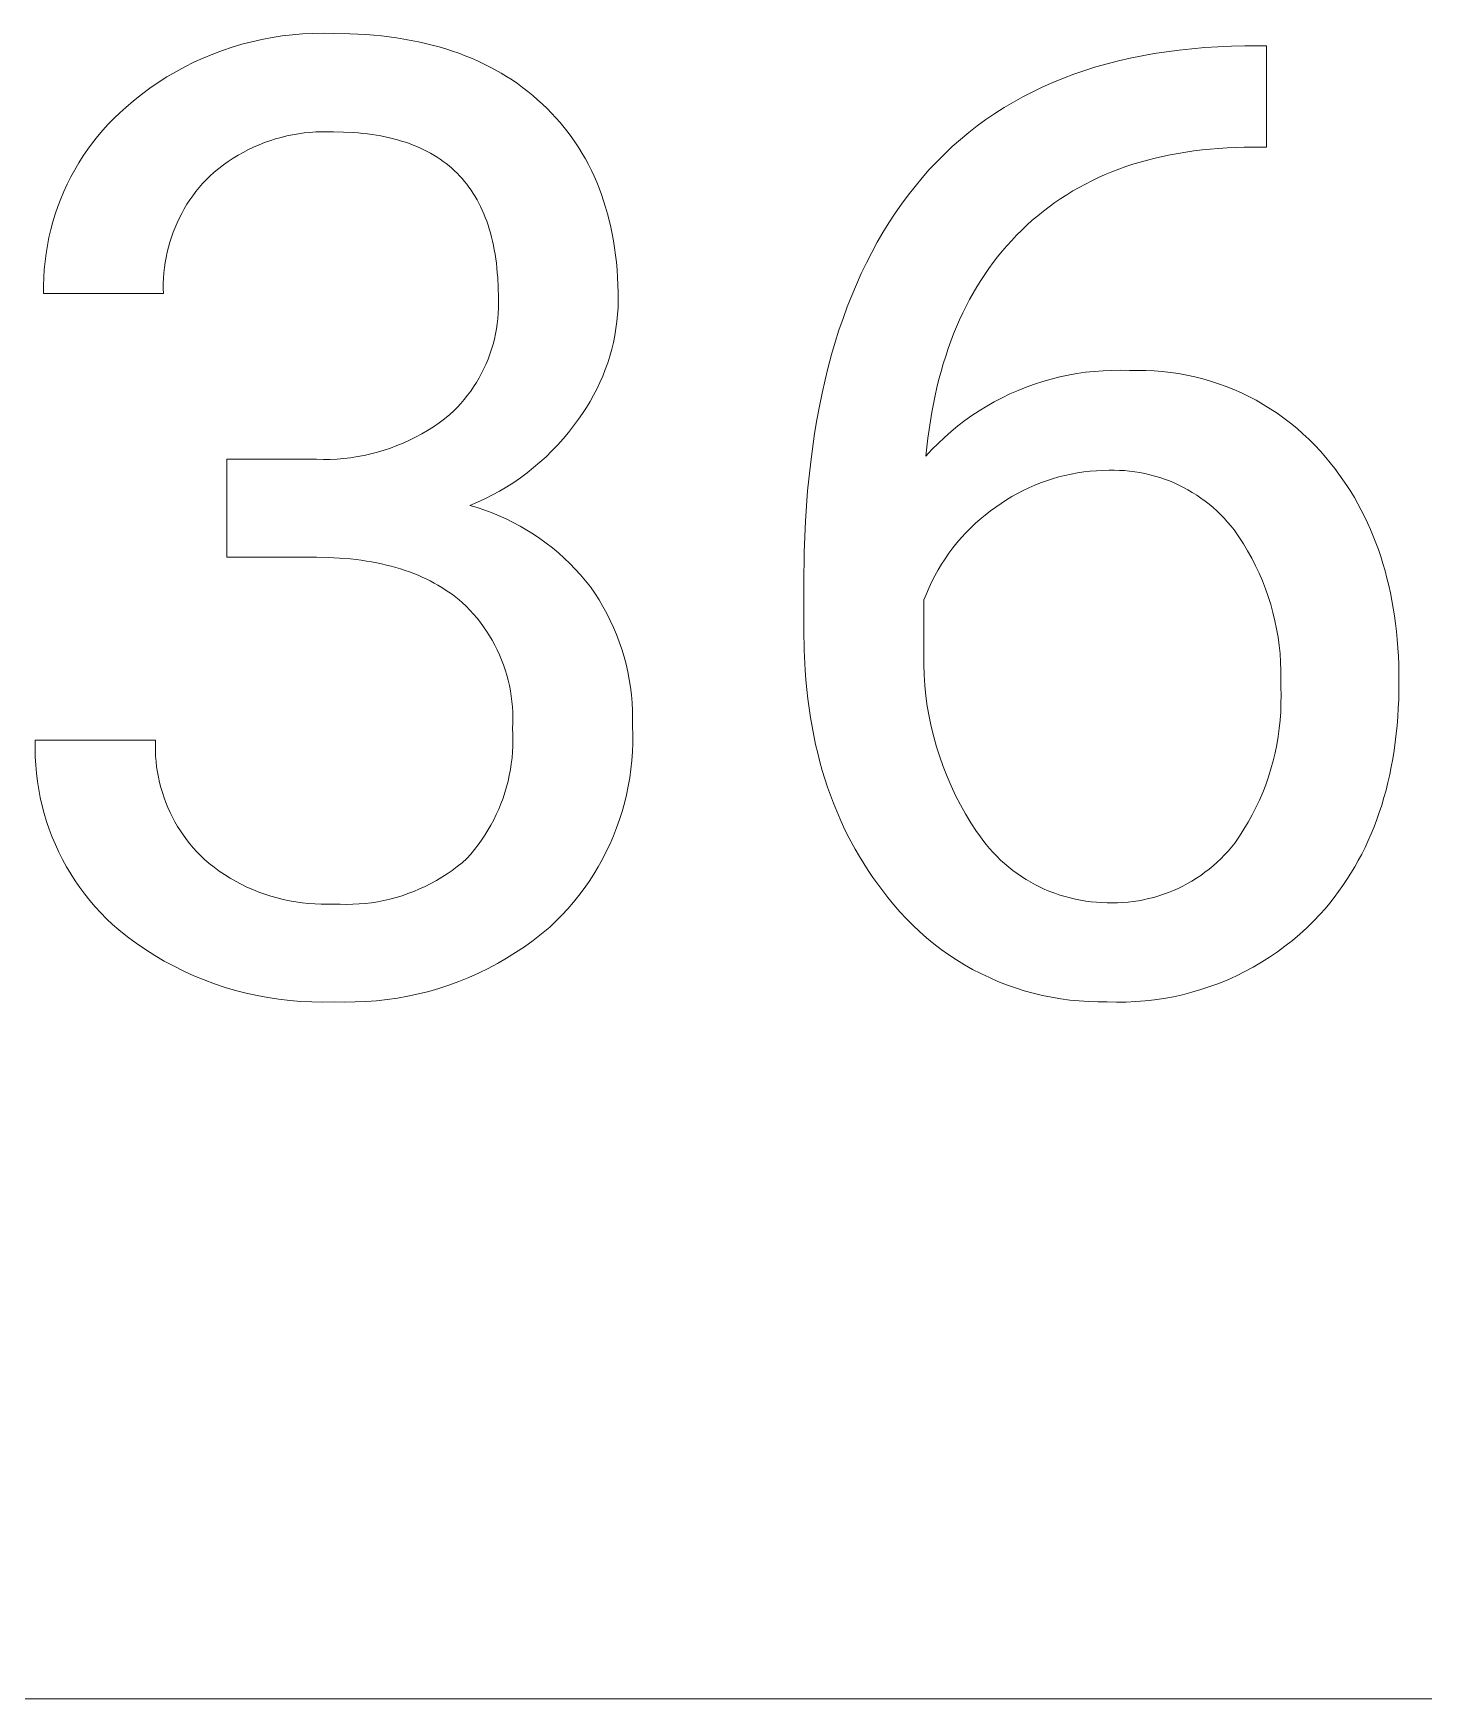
# Model space of a CAD drawing. Header units: millimetres. Extents: x -1421 to 3505, y -683 to 2759.
# Drawn here: x 2604.8 to 2673.7, y -407.4 to -325 of the extents above; entities that cross this region are included whole.
import ezdxf

# ---------------------------------------------------------------- set-up
doc = ezdxf.new("R2010")
doc.units = ezdxf.units.MM
doc.header["$MEASUREMENT"] = 0
doc.layers.add('Domyślny', color=7, linetype='Continuous', true_color=0x000000)

msp = doc.modelspace()

# ---------------------------------------------------------------- linework, layer by layer
at = {"layer": 'Domyślny', "color": 18, "lineweight": 15, "true_color": 0x000000}
for p, q in [((2614.693, -325.66), (2615.18, -325.515)), ((2615.18, -325.515), (2615.672, -325.386)), ((2615.672, -325.386), (2616.168, -325.275)), ((2616.168, -325.275), (2616.668, -325.181)), ((2616.668, -325.181), (2617.17, -325.104)), ((2617.17, -325.104), (2617.675, -325.045)), ((2617.675, -325.045), (2618.182, -325.003)), ((2618.182, -325.003), (2618.689, -324.979)), ((2618.689, -324.979), (2619.198, -324.972)), ((2619.198, -324.972), (2619.706, -324.983)), ((2619.706, -324.983), (2620.522, -324.997)), ((2620.522, -324.997), (2620.921, -325.013)), ((2620.921, -325.013), (2621.315, -325.037)), ((2621.315, -325.037), (2621.703, -325.067)), ((2621.703, -325.067), (2622.086, -325.104)), ((2622.086, -325.104), (2622.463, -325.148)), ((2622.463, -325.148), (2622.834, -325.199)), ((2622.834, -325.199), (2623.2, -325.257)), ((2623.2, -325.257), (2623.559, -325.321)), ((2623.559, -325.321), (2623.914, -325.392)), ((2623.914, -325.392), (2624.262, -325.47)), ((2624.262, -325.47), (2624.605, -325.555)), ((2624.605, -325.555), (2624.943, -325.646)), ((2662.861, -325.679), (2663.513, -325.638)), ((2663.513, -325.638), (2664.175, -325.609)), ((2664.175, -325.609), (2664.848, -325.593)), ((2664.848, -325.593), (2665.915, -325.593)), ((2665.915, -325.593), (2665.915, -330.613)), ((2612.349, -326.634), (2612.804, -326.407)), ((2612.804, -326.407), (2613.266, -326.196)), ((2613.266, -326.196), (2613.736, -326.001)), ((2613.736, -326.001), (2614.212, -325.822)), ((2614.212, -325.822), (2614.693, -325.66)), ((2624.943, -325.646), (2625.275, -325.745)), ((2625.275, -325.745), (2625.601, -325.85)), ((2625.601, -325.85), (2625.921, -325.963)), ((2625.921, -325.963), (2626.236, -326.082)), ((2626.236, -326.082), (2626.545, -326.208)), ((2626.545, -326.208), (2626.849, -326.341)), ((2626.849, -326.341), (2627.147, -326.48)), ((2658.022, -326.48), (2658.591, -326.335)), ((2658.591, -326.335), (2659.169, -326.202)), ((2659.169, -326.202), (2659.758, -326.082)), ((2659.758, -326.082), (2660.358, -325.976)), ((2660.358, -325.976), (2660.968, -325.882)), ((2660.968, -325.882), (2661.589, -325.802)), ((2661.589, -325.802), (2662.22, -325.734)), ((2662.22, -325.734), (2662.861, -325.679)), ((2611.035, -327.407), (2611.464, -327.134)), ((2611.464, -327.134), (2611.902, -326.876)), ((2611.902, -326.876), (2612.349, -326.634)), ((2627.147, -326.48), (2627.44, -326.627)), ((2627.44, -326.627), (2627.726, -326.781)), ((2627.726, -326.781), (2628.008, -326.941)), ((2628.008, -326.941), (2628.283, -327.109)), ((2628.283, -327.109), (2628.553, -327.283)), ((2628.553, -327.283), (2628.818, -327.465)), ((2655.339, -327.404), (2655.855, -327.193)), ((2655.855, -327.193), (2656.381, -326.995)), ((2656.381, -326.995), (2656.918, -326.811)), ((2656.918, -326.811), (2657.465, -326.639)), ((2657.465, -326.639), (2658.022, -326.48)), ((2609.808, -328.312), (2610.207, -327.996)), ((2610.207, -327.996), (2610.616, -327.694)), ((2610.616, -327.694), (2611.035, -327.407)), ((2628.818, -327.465), (2629.077, -327.653)), ((2629.077, -327.653), (2629.33, -327.849)), ((2629.33, -327.849), (2629.578, -328.051)), ((2629.578, -328.051), (2629.82, -328.26)), ((2653.854, -328.114), (2654.339, -327.864)), ((2654.339, -327.864), (2654.833, -327.627)), ((2654.833, -327.627), (2655.339, -327.404)), ((2608.837, -329.187), (2609.124, -328.909)), ((2609.124, -328.909), (2609.421, -328.641)), ((2609.421, -328.641), (2609.808, -328.312)), ((2629.82, -328.26), (2630.056, -328.477)), ((2630.056, -328.477), (2630.286, -328.696)), ((2630.286, -328.696), (2630.509, -328.921)), ((2630.509, -328.921), (2630.725, -329.152)), ((2652.464, -328.941), (2652.917, -328.653)), ((2652.917, -328.653), (2653.38, -328.377)), ((2653.38, -328.377), (2653.854, -328.114)), ((2608.29, -329.772), (2608.558, -329.475)), ((2608.558, -329.475), (2608.837, -329.187)), ((2630.725, -329.152), (2630.933, -329.388)), ((2630.933, -329.388), (2631.135, -329.629)), ((2631.135, -329.629), (2631.329, -329.876)), ((2651.168, -329.886), (2651.59, -329.558)), ((2651.59, -329.558), (2652.022, -329.243)), ((2652.022, -329.243), (2652.464, -328.941)), ((2607.547, -330.714), (2607.784, -330.391)), ((2607.784, -330.391), (2608.032, -330.077)), ((2608.032, -330.077), (2608.29, -329.772)), ((2616.024, -330.492), (2615.758, -330.608)), ((2616.293, -330.385), (2616.024, -330.492)), ((2616.566, -330.288), (2616.293, -330.385)), ((2616.842, -330.2), (2616.566, -330.288)), ((2617.121, -330.122), (2616.842, -330.2)), ((2617.403, -330.053), (2617.121, -330.122)), ((2617.687, -329.994), (2617.403, -330.053)), ((2617.972, -329.944), (2617.687, -329.994)), ((2618.259, -329.904), (2617.972, -329.944)), ((2618.548, -329.875), (2618.259, -329.904)), ((2618.837, -329.855), (2618.548, -329.875)), ((2619.126, -329.845), (2618.837, -329.855)), ((2619.416, -329.845), (2619.126, -329.845)), ((2619.706, -329.855), (2619.416, -329.845)), ((2620.208, -329.863), (2619.706, -329.855)), ((2620.695, -329.887), (2620.208, -329.863)), ((2620.932, -329.905), (2620.695, -329.887)), ((2621.166, -329.927), (2620.932, -329.905)), ((2621.395, -329.952), (2621.166, -329.927)), ((2621.62, -329.982), (2621.395, -329.952)), ((2621.842, -330.016), (2621.62, -329.982)), ((2622.059, -330.054), (2621.842, -330.016)), ((2622.273, -330.096), (2622.059, -330.054)), ((2622.482, -330.142), (2622.273, -330.096)), ((2622.687, -330.192), (2622.482, -330.142)), ((2622.889, -330.246), (2622.687, -330.192)), ((2623.086, -330.304), (2622.889, -330.246)), ((2623.28, -330.366), (2623.086, -330.304)), ((2623.469, -330.432), (2623.28, -330.366)), ((2623.655, -330.502), (2623.469, -330.432)), ((2623.836, -330.576), (2623.655, -330.502)), ((2624.014, -330.653), (2623.836, -330.576)), ((2631.329, -329.876), (2631.515, -330.129)), ((2631.515, -330.129), (2631.695, -330.386)), ((2631.695, -330.386), (2631.867, -330.649)), ((2649.967, -330.949), (2650.357, -330.582)), ((2650.357, -330.582), (2650.757, -330.227)), ((2650.757, -330.227), (2651.168, -329.886)), ((2606.902, -331.726), (2607.106, -331.381)), ((2607.106, -331.381), (2607.32, -331.044)), ((2607.32, -331.044), (2607.547, -330.714)), ((2614.497, -331.319), (2614.261, -331.486)), ((2614.739, -331.16), (2614.497, -331.319)), ((2614.987, -331.009), (2614.739, -331.16)), ((2615.239, -330.866), (2614.987, -331.009)), ((2615.496, -330.732), (2615.239, -330.866)), ((2615.758, -330.608), (2615.496, -330.732)), ((2624.187, -330.735), (2624.014, -330.653)), ((2624.357, -330.821), (2624.187, -330.735)), ((2624.522, -330.911), (2624.357, -330.821)), ((2624.684, -331.005), (2624.522, -330.911)), ((2624.841, -331.103), (2624.684, -331.005)), ((2624.995, -331.205), (2624.841, -331.103)), ((2625.144, -331.311), (2624.995, -331.205)), ((2625.29, -331.421), (2625.144, -331.311)), ((2631.867, -330.649), (2632.032, -330.918)), ((2632.032, -330.918), (2632.19, -331.192)), ((2632.19, -331.192), (2632.34, -331.471)), ((2649.218, -331.722), (2649.587, -331.329)), ((2649.587, -331.329), (2649.967, -330.949)), ((2659.661, -331.347), (2659.303, -331.456)), ((2660.025, -331.245), (2659.661, -331.347)), ((2660.394, -331.151), (2660.025, -331.245)), ((2660.768, -331.065), (2660.394, -331.151)), ((2661.148, -330.986), (2660.768, -331.065)), ((2661.534, -330.914), (2661.148, -330.986)), ((2661.925, -330.85), (2661.534, -330.914)), ((2662.322, -330.794), (2661.925, -330.85)), ((2662.723, -330.745), (2662.322, -330.794)), ((2663.131, -330.703), (2662.723, -330.745)), ((2663.544, -330.669), (2663.131, -330.703)), ((2663.962, -330.643), (2663.544, -330.669)), ((2664.386, -330.624), (2663.962, -330.643)), ((2664.816, -330.613), (2664.386, -330.624)), ((2665.915, -330.613), (2664.816, -330.613)), ((2606.531, -332.435), (2606.71, -332.077)), ((2606.71, -332.077), (2606.902, -331.726)), ((2613.406, -332.22), (2613.231, -332.409)), ((2613.588, -332.036), (2613.406, -332.22)), ((2613.806, -331.845), (2613.588, -332.036)), ((2614.03, -331.662), (2613.806, -331.845)), ((2614.261, -331.486), (2614.03, -331.662)), ((2625.432, -331.535), (2625.29, -331.421)), ((2625.569, -331.653), (2625.432, -331.535)), ((2625.703, -331.775), (2625.569, -331.653)), ((2625.832, -331.901), (2625.703, -331.775)), ((2625.958, -332.031), (2625.832, -331.901)), ((2626.08, -332.165), (2625.958, -332.031)), ((2626.197, -332.303), (2626.08, -332.165)), ((2632.34, -331.471), (2632.483, -331.756)), ((2632.483, -331.756), (2632.619, -332.047)), ((2632.619, -332.047), (2632.748, -332.342)), ((2648.511, -332.548), (2648.859, -332.129)), ((2648.859, -332.129), (2649.218, -331.722)), ((2657.594, -332.115), (2657.269, -332.27)), ((2657.925, -331.968), (2657.594, -332.115)), ((2658.261, -331.829), (2657.925, -331.968)), ((2658.603, -331.697), (2658.261, -331.829)), ((2658.95, -331.573), (2658.603, -331.697)), ((2659.303, -331.456), (2658.95, -331.573)), ((2606.207, -333.167), (2606.363, -332.798)), ((2606.363, -332.798), (2606.531, -332.435)), ((2612.745, -333.011), (2612.597, -333.222)), ((2612.9, -332.805), (2612.745, -333.011)), ((2613.062, -332.604), (2612.9, -332.805)), ((2613.231, -332.409), (2613.062, -332.604)), ((2626.311, -332.445), (2626.197, -332.303)), ((2626.421, -332.591), (2626.311, -332.445)), ((2626.526, -332.741), (2626.421, -332.591)), ((2626.628, -332.895), (2626.526, -332.741)), ((2626.726, -333.054), (2626.628, -332.895)), ((2626.82, -333.216), (2626.726, -333.054)), ((2632.748, -332.342), (2632.869, -332.643)), ((2632.869, -332.643), (2632.983, -332.95)), ((2632.983, -332.95), (2633.09, -333.261)), ((2647.844, -333.424), (2648.172, -332.98)), ((2648.172, -332.98), (2648.511, -332.548)), ((2656.023, -332.963), (2655.725, -333.155)), ((2656.326, -332.778), (2656.023, -332.963)), ((2656.635, -332.601), (2656.326, -332.778)), ((2656.949, -332.432), (2656.635, -332.601)), ((2657.269, -332.27), (2656.949, -332.432)), ((2605.934, -333.919), (2606.065, -333.541)), ((2606.065, -333.541), (2606.207, -333.167)), ((2612.196, -333.884), (2612.078, -334.113)), ((2612.322, -333.659), (2612.196, -333.884)), ((2612.456, -333.438), (2612.322, -333.659)), ((2612.597, -333.222), (2612.456, -333.438)), ((2626.909, -333.382), (2626.82, -333.216)), ((2626.995, -333.552), (2626.909, -333.382)), ((2627.077, -333.726), (2626.995, -333.552)), ((2627.155, -333.905), (2627.077, -333.726)), ((2633.09, -333.261), (2633.189, -333.579)), ((2633.189, -333.579), (2633.281, -333.901)), ((2647.219, -334.347), (2647.526, -333.879)), ((2647.526, -333.879), (2647.844, -333.424)), ((2654.864, -333.777), (2654.588, -334)), ((2655.145, -333.563), (2654.864, -333.777)), ((2655.432, -333.355), (2655.145, -333.563)), ((2655.725, -333.155), (2655.432, -333.355)), ((2605.621, -335.077), (2605.712, -334.688)), ((2605.712, -334.688), (2605.817, -334.302)), ((2605.817, -334.302), (2605.934, -333.919)), ((2611.865, -334.583), (2611.77, -334.822)), ((2611.967, -334.346), (2611.865, -334.583)), ((2612.078, -334.113), (2611.967, -334.346)), ((2627.228, -334.087), (2627.155, -333.905)), ((2627.298, -334.273), (2627.228, -334.087)), ((2627.364, -334.463), (2627.298, -334.273)), ((2627.426, -334.658), (2627.364, -334.463)), ((2627.484, -334.856), (2627.426, -334.658)), ((2633.281, -333.901), (2633.366, -334.229)), ((2633.366, -334.229), (2633.443, -334.562)), ((2633.443, -334.562), (2633.513, -334.901)), ((2646.923, -334.826), (2647.219, -334.347)), ((2654.052, -334.468), (2653.793, -334.713)), ((2654.317, -334.23), (2654.052, -334.468)), ((2654.588, -334), (2654.317, -334.23)), ((2605.478, -335.865), (2605.543, -335.47)), ((2605.543, -335.47), (2605.621, -335.077)), ((2611.605, -335.311), (2611.535, -335.56)), ((2611.684, -335.066), (2611.605, -335.311)), ((2611.77, -334.822), (2611.684, -335.066)), ((2627.538, -335.058), (2627.484, -334.856)), ((2627.587, -335.265), (2627.538, -335.058)), ((2627.633, -335.475), (2627.587, -335.265)), ((2627.675, -335.69), (2627.633, -335.475)), ((2633.513, -334.901), (2633.576, -335.245)), ((2633.576, -335.245), (2633.631, -335.594)), ((2646.364, -335.82), (2646.638, -335.317)), ((2646.638, -335.317), (2646.923, -334.826)), ((2653.057, -335.489), (2652.826, -335.76)), ((2653.296, -335.224), (2653.057, -335.489)), ((2653.541, -334.965), (2653.296, -335.224)), ((2653.793, -334.713), (2653.541, -334.965)), ((2605.388, -336.66), (2605.426, -336.261)), ((2605.426, -336.261), (2605.478, -335.865)), ((2611.376, -336.317), (2611.341, -336.572)), ((2611.421, -336.063), (2611.376, -336.317)), ((2611.474, -335.81), (2611.421, -336.063)), ((2611.535, -335.56), (2611.474, -335.81)), ((2627.713, -335.908), (2627.675, -335.69)), ((2627.747, -336.131), (2627.713, -335.908)), ((2627.777, -336.357), (2627.747, -336.131)), ((2633.631, -335.594), (2633.679, -335.948)), ((2633.679, -335.948), (2633.72, -336.308)), ((2633.72, -336.308), (2633.753, -336.674)), ((2645.847, -336.861), (2646.1, -336.334)), ((2646.1, -336.334), (2646.364, -335.82)), ((2652.382, -336.321), (2652.171, -336.61)), ((2652.601, -336.037), (2652.382, -336.321)), ((2652.826, -335.76), (2652.601, -336.037)), ((2605.351, -337.459), (2605.363, -337.059)), ((2605.363, -337.059), (2605.388, -336.66)), ((2611.295, -337.086), (2611.285, -337.344)), ((2611.313, -336.829), (2611.295, -337.086)), ((2611.341, -336.572), (2611.313, -336.829)), ((2627.803, -336.588), (2627.777, -336.357)), ((2627.825, -336.823), (2627.803, -336.588)), ((2627.843, -337.061), (2627.825, -336.823)), ((2627.867, -337.551), (2627.843, -337.061)), ((2633.753, -336.674), (2633.779, -337.044)), ((2633.779, -337.044), (2633.798, -337.42)), ((2645.605, -337.399), (2645.847, -336.861)), ((2651.966, -336.906), (2651.767, -337.209)), ((2652.171, -336.61), (2651.966, -336.906)), ((2605.353, -337.859), (2605.351, -337.459)), ((2611.291, -337.859), (2605.353, -337.859)), ((2611.285, -337.344), (2611.284, -337.602)), ((2611.284, -337.602), (2611.291, -337.859)), ((2627.875, -338.056), (2627.867, -337.551)), ((2633.798, -337.42), (2633.809, -337.801)), ((2633.809, -337.801), (2633.812, -338.187)), ((2645.153, -338.512), (2645.373, -337.95)), ((2645.373, -337.95), (2645.605, -337.399)), ((2651.391, -337.832), (2651.213, -338.153)), ((2651.576, -337.517), (2651.391, -337.832)), ((2651.767, -337.209), (2651.576, -337.517)), ((2627.868, -338.832), (2627.879, -338.574)), ((2627.881, -338.315), (2627.875, -338.056)), ((2627.879, -338.574), (2627.881, -338.315)), ((2633.802, -338.538), (2633.78, -338.888)), ((2633.812, -338.187), (2633.802, -338.538)), ((2644.943, -339.086), (2645.153, -338.512)), ((2650.877, -338.815), (2650.719, -339.155)), ((2651.042, -338.481), (2650.877, -338.815)), ((2651.213, -338.153), (2651.042, -338.481)), ((2627.733, -339.857), (2627.78, -339.603)), ((2627.78, -339.603), (2627.818, -339.347)), ((2627.818, -339.347), (2627.847, -339.09)), ((2627.847, -339.09), (2627.868, -338.832)), ((2633.7, -339.584), (2633.641, -339.93)), ((2633.746, -339.237), (2633.7, -339.584)), ((2633.78, -338.888), (2633.746, -339.237)), ((2644.744, -339.671), (2644.943, -339.086)), ((2650.568, -339.501), (2650.423, -339.853)), ((2650.719, -339.155), (2650.568, -339.501)), ((2627.539, -340.609), (2627.612, -340.36)), ((2627.612, -340.36), (2627.677, -340.11)), ((2627.677, -340.11), (2627.733, -339.857)), ((2633.571, -340.273), (2633.489, -340.614)), ((2633.641, -339.93), (2633.571, -340.273)), ((2644.378, -340.879), (2644.555, -340.269)), ((2644.555, -340.269), (2644.744, -339.671)), ((2650.285, -340.212), (2650.154, -340.578)), ((2650.423, -339.853), (2650.285, -340.212)), ((2627.267, -341.335), (2627.366, -341.096)), ((2627.366, -341.096), (2627.457, -340.854)), ((2627.457, -340.854), (2627.539, -340.609)), ((2633.29, -341.286), (2633.173, -341.617)), ((2633.395, -340.952), (2633.29, -341.286)), ((2633.489, -340.614), (2633.395, -340.952)), ((2644.211, -341.5), (2644.378, -340.879)), ((2650.029, -340.949), (2649.911, -341.327)), ((2650.154, -340.578), (2650.029, -340.949)), ((2626.79, -342.253), (2626.922, -342.03)), ((2626.922, -342.03), (2627.045, -341.802)), ((2627.045, -341.802), (2627.16, -341.571)), ((2627.16, -341.571), (2627.267, -341.335)), ((2633.045, -341.943), (2632.906, -342.264)), ((2633.173, -341.617), (2633.045, -341.943)), ((2644.055, -342.133), (2644.211, -341.5)), ((2649.695, -342.101), (2649.597, -342.498)), ((2649.8, -341.711), (2649.695, -342.101)), ((2649.911, -341.327), (2649.8, -341.711)), ((2654.835, -342.204), (2655.253, -342.085)), ((2655.253, -342.085), (2655.674, -341.98)), ((2655.674, -341.98), (2656.099, -341.889)), ((2656.099, -341.889), (2656.526, -341.813)), ((2656.526, -341.813), (2656.956, -341.752)), ((2656.956, -341.752), (2657.388, -341.706)), ((2657.388, -341.706), (2657.821, -341.674)), ((2657.821, -341.674), (2658.255, -341.657)), ((2658.255, -341.657), (2658.69, -341.655)), ((2658.69, -341.655), (2659.124, -341.668)), ((2659.124, -341.668), (2659.531, -341.659)), ((2659.531, -341.659), (2659.939, -341.663)), ((2659.939, -341.663), (2660.347, -341.681)), ((2660.347, -341.681), (2660.753, -341.713)), ((2660.753, -341.713), (2661.159, -341.759)), ((2661.159, -341.759), (2661.562, -341.818)), ((2661.562, -341.818), (2661.963, -341.891)), ((2661.963, -341.891), (2662.362, -341.977)), ((2662.362, -341.977), (2662.757, -342.077)), ((2662.757, -342.077), (2663.149, -342.19)), ((2626.191, -343.095), (2626.352, -342.893)), ((2626.352, -342.893), (2626.505, -342.685)), ((2626.505, -342.685), (2626.652, -342.471)), ((2626.652, -342.471), (2626.79, -342.253)), ((2632.594, -342.892), (2632.422, -343.198)), ((2632.755, -342.581), (2632.594, -342.892)), ((2632.906, -342.264), (2632.755, -342.581)), ((2643.775, -343.436), (2643.909, -342.779)), ((2643.909, -342.779), (2644.055, -342.133)), ((2649.506, -342.901), (2649.421, -343.311)), ((2649.597, -342.498), (2649.506, -342.901)), ((2652.821, -343.01), (2653.212, -342.821)), ((2653.212, -342.821), (2653.61, -342.646)), ((2653.61, -342.646), (2654.013, -342.485)), ((2654.013, -342.485), (2654.422, -342.337)), ((2654.422, -342.337), (2654.835, -342.204)), ((2663.149, -342.19), (2663.537, -342.316)), ((2663.537, -342.316), (2663.92, -342.455)), ((2663.92, -342.455), (2664.299, -342.607)), ((2664.299, -342.607), (2664.672, -342.772)), ((2664.672, -342.772), (2665.039, -342.95)), ((2665.039, -342.95), (2665.4, -343.139)), ((2625.48, -343.846), (2625.667, -343.668)), ((2625.667, -343.668), (2625.848, -343.483)), ((2625.848, -343.483), (2626.023, -343.292)), ((2626.023, -343.292), (2626.191, -343.095)), ((2632.239, -343.497), (2632.047, -343.79)), ((2632.422, -343.198), (2632.239, -343.497)), ((2643.651, -344.105), (2643.775, -343.436)), ((2649.343, -343.726), (2649.272, -344.148)), ((2649.421, -343.311), (2649.343, -343.726)), ((2651.327, -343.894), (2651.689, -343.654)), ((2651.689, -343.654), (2652.059, -343.426)), ((2652.059, -343.426), (2652.437, -343.212)), ((2652.437, -343.212), (2652.821, -343.01)), ((2665.4, -343.139), (2665.754, -343.341)), ((2665.754, -343.341), (2666.102, -343.554)), ((2666.102, -343.554), (2666.442, -343.78)), ((2624.372, -344.629), (2624.659, -344.448)), ((2624.659, -344.448), (2624.94, -344.257)), ((2624.94, -344.257), (2625.213, -344.056)), ((2625.213, -344.056), (2625.48, -343.846)), ((2631.603, -344.407), (2631.352, -344.73)), ((2631.844, -344.076), (2631.603, -344.407)), ((2632.047, -343.79), (2631.844, -344.076)), ((2643.538, -344.785), (2643.651, -344.105)), ((2649.272, -344.148), (2649.149, -345.012)), ((2650.294, -344.687), (2650.629, -344.411)), ((2650.629, -344.411), (2650.974, -344.147)), ((2650.974, -344.147), (2651.327, -343.894)), ((2666.442, -343.78), (2666.774, -344.016)), ((2666.774, -344.016), (2667.098, -344.264)), ((2667.098, -344.264), (2667.414, -344.522)), ((2667.414, -344.522), (2667.72, -344.791)), ((2622.537, -345.501), (2622.855, -345.383)), ((2622.855, -345.383), (2623.168, -345.253)), ((2623.168, -345.253), (2623.477, -345.113)), ((2623.477, -345.113), (2623.781, -344.962)), ((2623.781, -344.962), (2624.08, -344.801)), ((2624.08, -344.801), (2624.372, -344.629)), ((2630.816, -345.35), (2630.532, -345.645)), ((2631.089, -345.045), (2630.816, -345.35)), ((2631.352, -344.73), (2631.089, -345.045)), ((2643.344, -346.183), (2643.538, -344.785)), ((2649.149, -345.012), (2649.052, -345.9)), ((2649.347, -345.581), (2649.652, -345.272)), ((2649.652, -345.272), (2649.968, -344.974)), ((2649.968, -344.974), (2650.294, -344.687)), ((2667.72, -344.791), (2668.018, -345.07)), ((2668.018, -345.07), (2668.305, -345.359)), ((2668.305, -345.359), (2668.583, -345.658)), ((2614.424, -346.061), (2618.869, -346.061)), ((2614.424, -350.9), (2614.424, -346.061)), ((2618.869, -346.061), (2619.209, -346.068)), ((2619.209, -346.068), (2619.548, -346.063)), ((2619.548, -346.063), (2619.887, -346.047)), ((2619.887, -346.047), (2620.225, -346.019)), ((2620.225, -346.019), (2620.562, -345.979)), ((2620.562, -345.979), (2620.897, -345.928)), ((2620.897, -345.928), (2621.231, -345.865)), ((2621.231, -345.865), (2621.562, -345.791)), ((2621.562, -345.791), (2621.89, -345.706)), ((2621.89, -345.706), (2622.215, -345.609)), ((2622.215, -345.609), (2622.537, -345.501)), ((2629.936, -346.207), (2629.624, -346.472)), ((2630.239, -345.931), (2629.936, -346.207)), ((2630.532, -345.645), (2630.239, -345.931)), ((2643.193, -347.628), (2643.344, -346.183)), ((2649.052, -345.9), (2649.347, -345.581)), ((2668.583, -345.658), (2668.851, -345.966)), ((2668.851, -345.966), (2669.075, -346.236)), ((2669.075, -346.236), (2669.291, -346.511)), ((2628.974, -346.97), (2628.636, -347.202)), ((2629.303, -346.726), (2628.974, -346.97)), ((2629.624, -346.472), (2629.303, -346.726)), ((2655.325, -347.024), (2655.024, -347.121)), ((2655.628, -346.936), (2655.325, -347.024)), ((2655.934, -346.859), (2655.628, -346.936)), ((2656.242, -346.792), (2655.934, -346.859)), ((2656.552, -346.735), (2656.242, -346.792)), ((2656.865, -346.688), (2656.552, -346.735)), ((2657.178, -346.652), (2656.865, -346.688)), ((2657.492, -346.626), (2657.178, -346.652)), ((2657.808, -346.61), (2657.492, -346.626)), ((2658.123, -346.605), (2657.808, -346.61)), ((2658.377, -346.602), (2658.123, -346.605)), ((2658.631, -346.608), (2658.377, -346.602)), ((2658.885, -346.622), (2658.631, -346.608)), ((2659.138, -346.645), (2658.885, -346.622)), ((2659.39, -346.676), (2659.138, -346.645)), ((2659.641, -346.716), (2659.39, -346.676)), ((2659.891, -346.765), (2659.641, -346.716)), ((2660.139, -346.821), (2659.891, -346.765)), ((2660.384, -346.887), (2660.139, -346.821)), ((2660.628, -346.96), (2660.384, -346.887)), ((2660.868, -347.042), (2660.628, -346.96)), ((2661.106, -347.131), (2660.868, -347.042)), ((2669.291, -346.511), (2669.501, -346.79)), ((2669.501, -346.79), (2669.703, -347.075)), ((2627.579, -347.827), (2627.213, -348.011)), ((2627.939, -347.63), (2627.579, -347.827)), ((2628.291, -347.422), (2627.939, -347.63)), ((2628.636, -347.202), (2628.291, -347.422)), ((2643.086, -349.12), (2643.193, -347.628)), ((2653.581, -347.754), (2653.306, -347.909)), ((2653.861, -347.608), (2653.581, -347.754)), ((2654.146, -347.472), (2653.861, -347.608)), ((2654.435, -347.346), (2654.146, -347.472)), ((2654.728, -347.229), (2654.435, -347.346)), ((2655.024, -347.121), (2654.728, -347.229)), ((2661.341, -347.229), (2661.106, -347.131)), ((2661.572, -347.335), (2661.341, -347.229)), ((2661.799, -347.448), (2661.572, -347.335)), ((2662.023, -347.569), (2661.799, -347.448)), ((2662.242, -347.697), (2662.023, -347.569)), ((2662.457, -347.833), (2662.242, -347.697)), ((2662.667, -347.976), (2662.457, -347.833)), ((2669.703, -347.075), (2669.899, -347.365)), ((2669.899, -347.365), (2670.087, -347.659)), ((2670.087, -347.659), (2670.268, -347.959)), ((2626.841, -348.182), (2626.464, -348.341)), ((2626.464, -348.341), (2626.834, -348.451)), ((2626.834, -348.451), (2627.2, -348.573)), ((2627.213, -348.011), (2626.841, -348.182)), ((2627.2, -348.573), (2627.562, -348.708)), ((2627.562, -348.708), (2627.919, -348.854)), ((2652.247, -348.618), (2651.988, -348.818)), ((2652.513, -348.426), (2652.247, -348.618)), ((2652.772, -348.245), (2652.513, -348.426)), ((2653.036, -348.072), (2652.772, -348.245)), ((2653.306, -347.909), (2653.036, -348.072)), ((2662.872, -348.126), (2662.667, -347.976)), ((2663.072, -348.283), (2662.872, -348.126)), ((2663.266, -348.447), (2663.072, -348.283)), ((2663.455, -348.617), (2663.266, -348.447)), ((2663.638, -348.794), (2663.455, -348.617)), ((2670.268, -347.959), (2670.441, -348.263)), ((2670.441, -348.263), (2670.608, -348.573)), ((2670.608, -348.573), (2670.767, -348.887)), ((2627.919, -348.854), (2628.27, -349.013)), ((2628.27, -349.013), (2628.616, -349.184)), ((2628.616, -349.184), (2628.956, -349.367)), ((2628.956, -349.367), (2629.29, -349.56)), ((2643.021, -350.66), (2643.086, -349.12)), ((2651.253, -349.471), (2651.023, -349.705)), ((2651.491, -349.245), (2651.253, -349.471)), ((2651.736, -349.028), (2651.491, -349.245)), ((2651.988, -348.818), (2651.736, -349.028)), ((2663.815, -348.976), (2663.638, -348.794)), ((2663.986, -349.164), (2663.815, -348.976)), ((2664.15, -349.358), (2663.986, -349.164)), ((2664.307, -349.558), (2664.15, -349.358)), ((2670.767, -348.887), (2670.919, -349.206)), ((2670.919, -349.206), (2671.065, -349.53)), ((2671.065, -349.53), (2671.202, -349.859)), ((2629.29, -349.56), (2629.617, -349.766)), ((2629.617, -349.766), (2629.937, -349.982)), ((2629.937, -349.982), (2630.249, -350.208)), ((2630.249, -350.208), (2630.553, -350.446)), ((2650.587, -350.194), (2650.382, -350.45)), ((2650.801, -349.946), (2650.587, -350.194)), ((2651.023, -349.705), (2650.801, -349.946)), ((2664.543, -349.897), (2664.307, -349.558)), ((2664.768, -350.244), (2664.543, -349.897)), ((2664.98, -350.598), (2664.768, -350.244)), ((2671.202, -349.859), (2671.333, -350.193)), ((2671.333, -350.193), (2671.457, -350.532)), ((2618.869, -350.9), (2614.424, -350.9)), ((2619.451, -350.914), (2618.869, -350.9)), ((2620.015, -350.946), (2619.451, -350.914)), ((2620.562, -350.994), (2620.015, -350.946)), ((2620.828, -351.025), (2620.562, -350.994)), ((2621.09, -351.059), (2620.828, -351.025)), ((2621.348, -351.098), (2621.09, -351.059)), ((2621.602, -351.141), (2621.348, -351.098)), ((2621.851, -351.189), (2621.602, -351.141)), ((2622.096, -351.24), (2621.851, -351.189)), ((2630.553, -350.446), (2630.849, -350.693)), ((2630.849, -350.693), (2631.137, -350.951)), ((2631.137, -350.951), (2631.416, -351.218)), ((2643, -352.248), (2643.021, -350.66)), ((2649.998, -350.981), (2649.82, -351.257)), ((2650.186, -350.713), (2649.998, -350.981)), ((2650.382, -350.45), (2650.186, -350.713)), ((2665.181, -350.96), (2664.98, -350.598)), ((2665.37, -351.327), (2665.181, -350.96)), ((2671.457, -350.532), (2671.574, -350.876)), ((2671.574, -350.876), (2671.683, -351.225)), ((2622.336, -351.296), (2622.096, -351.24)), ((2622.572, -351.356), (2622.336, -351.296)), ((2622.804, -351.42), (2622.572, -351.356)), ((2623.032, -351.488), (2622.804, -351.42)), ((2623.255, -351.561), (2623.032, -351.488)), ((2623.474, -351.637), (2623.255, -351.561)), ((2623.688, -351.718), (2623.474, -351.637)), ((2623.898, -351.803), (2623.688, -351.718)), ((2624.104, -351.892), (2623.898, -351.803)), ((2624.306, -351.985), (2624.104, -351.892)), ((2624.503, -352.083), (2624.306, -351.985)), ((2631.416, -351.218), (2631.685, -351.494)), ((2631.685, -351.494), (2631.945, -351.78)), ((2631.945, -351.78), (2632.195, -352.074)), ((2649.492, -351.824), (2649.342, -352.116)), ((2649.651, -351.538), (2649.492, -351.824)), ((2649.82, -351.257), (2649.651, -351.538)), ((2665.546, -351.701), (2665.37, -351.327)), ((2665.709, -352.081), (2665.546, -351.701)), ((2671.683, -351.225), (2671.785, -351.579)), ((2671.785, -351.579), (2671.881, -351.938)), ((2671.881, -351.938), (2671.969, -352.301)), ((2624.696, -352.184), (2624.503, -352.083)), ((2624.885, -352.29), (2624.696, -352.184)), ((2625.069, -352.4), (2624.885, -352.29)), ((2625.249, -352.514), (2625.069, -352.4)), ((2625.425, -352.633), (2625.249, -352.514)), ((2625.597, -352.755), (2625.425, -352.633)), ((2625.764, -352.881), (2625.597, -352.755)), ((2632.195, -352.074), (2632.435, -352.376)), ((2632.435, -352.376), (2632.653, -352.693)), ((2632.653, -352.693), (2632.861, -353.018)), ((2643, -354.512), (2643, -352.248)), ((2649.073, -352.714), (2648.954, -353.019)), ((2649.203, -352.412), (2649.073, -352.714)), ((2649.342, -352.116), (2649.203, -352.412)), ((2665.86, -352.466), (2665.709, -352.081)), ((2665.997, -352.855), (2665.86, -352.466)), ((2671.969, -352.301), (2672.05, -352.67)), ((2672.05, -352.67), (2672.124, -353.044)), ((2625.928, -353.012), (2625.764, -352.881)), ((2626.087, -353.147), (2625.928, -353.012)), ((2626.279, -353.331), (2626.087, -353.147)), ((2626.466, -353.522), (2626.279, -353.331)), ((2626.646, -353.72), (2626.466, -353.522)), ((2632.861, -353.018), (2633.058, -353.35)), ((2633.058, -353.35), (2633.243, -353.688)), ((2648.954, -353.019), (2648.954, -355.184)), ((2666.122, -353.25), (2665.997, -352.855)), ((2666.233, -353.648), (2666.122, -353.25)), ((2666.331, -354.049), (2666.233, -353.648)), ((2672.124, -353.044), (2672.191, -353.422)), ((2672.191, -353.422), (2672.251, -353.806)), ((2626.819, -353.923), (2626.646, -353.72)), ((2626.985, -354.132), (2626.819, -353.923)), ((2627.143, -354.346), (2626.985, -354.132)), ((2627.295, -354.566), (2627.143, -354.346)), ((2633.243, -353.688), (2633.416, -354.033)), ((2633.416, -354.033), (2633.577, -354.383)), ((2633.577, -354.383), (2633.726, -354.739)), ((2666.415, -354.454), (2666.331, -354.049)), ((2666.486, -354.861), (2666.415, -354.454)), ((2672.251, -353.806), (2672.304, -354.195)), ((2672.304, -354.195), (2672.349, -354.588)), ((2627.438, -354.791), (2627.295, -354.566)), ((2627.574, -355.021), (2627.438, -354.791)), ((2627.702, -355.255), (2627.574, -355.021)), ((2627.822, -355.493), (2627.702, -355.255)), ((2633.726, -354.739), (2633.863, -355.099)), ((2633.863, -355.099), (2633.987, -355.464)), ((2643.016, -355.515), (2643, -354.512)), ((2648.954, -355.184), (2648.938, -355.701)), ((2666.543, -355.27), (2666.486, -354.861)), ((2666.586, -355.681), (2666.543, -355.27)), ((2672.349, -354.588), (2672.388, -354.987)), ((2672.388, -354.987), (2672.42, -355.39)), ((2627.934, -355.736), (2627.822, -355.493)), ((2628.037, -355.982), (2627.934, -355.736)), ((2628.132, -356.231), (2628.037, -355.982)), ((2633.987, -355.464), (2634.099, -355.834)), ((2634.099, -355.834), (2634.198, -356.206)), ((2643.065, -356.494), (2643.016, -355.515)), ((2648.938, -355.701), (2648.939, -356.218)), ((2666.615, -356.094), (2666.586, -355.681)), ((2666.631, -356.507), (2666.615, -356.094)), ((2672.42, -355.39), (2672.444, -355.799)), ((2672.444, -355.799), (2672.462, -356.212)), ((2628.218, -356.484), (2628.132, -356.231)), ((2628.296, -356.739), (2628.218, -356.484)), ((2628.365, -356.997), (2628.296, -356.739)), ((2634.198, -356.206), (2634.284, -356.582)), ((2634.284, -356.582), (2634.357, -356.961)), ((2634.357, -356.961), (2634.417, -357.342)), ((2643.102, -356.975), (2643.065, -356.494)), ((2648.939, -356.218), (2648.958, -356.735)), ((2648.958, -356.735), (2648.994, -357.251)), ((2666.62, -357.333), (2666.632, -356.92)), ((2666.632, -356.92), (2666.631, -356.507)), ((2672.462, -356.212), (2672.476, -357.054)), ((2628.425, -357.257), (2628.365, -356.997)), ((2628.476, -357.519), (2628.425, -357.257)), ((2628.518, -357.783), (2628.476, -357.519)), ((2628.551, -358.047), (2628.518, -357.783)), ((2634.417, -357.342), (2634.463, -357.725)), ((2634.463, -357.725), (2634.497, -358.109)), ((2643.147, -357.449), (2643.102, -356.975)), ((2643.2, -357.918), (2643.147, -357.449)), ((2648.994, -357.251), (2649.048, -357.766)), ((2649.048, -357.766), (2649.119, -358.278)), ((2666.633, -357.743), (2666.62, -357.333)), ((2666.632, -358.153), (2666.633, -357.743)), ((2672.476, -357.054), (2672.461, -357.944)), ((2628.575, -358.313), (2628.551, -358.047)), ((2628.59, -358.58), (2628.575, -358.313)), ((2628.596, -358.847), (2628.59, -358.58)), ((2634.497, -358.109), (2634.517, -358.494)), ((2634.517, -358.494), (2634.524, -358.88)), ((2643.261, -358.381), (2643.2, -357.918)), ((2643.33, -358.839), (2643.261, -358.381)), ((2649.119, -358.278), (2649.208, -358.787)), ((2666.589, -358.973), (2666.617, -358.564)), ((2666.617, -358.564), (2666.632, -358.153)), ((2672.442, -358.38), (2672.415, -358.811)), ((2672.461, -357.944), (2672.442, -358.38)), ((2628.58, -359.38), (2628.592, -359.113)), ((2628.594, -359.672), (2628.58, -359.38)), ((2628.592, -359.113), (2628.596, -358.847)), ((2634.524, -358.88), (2634.518, -359.265)), ((2634.518, -359.265), (2634.531, -359.693)), ((2643.408, -359.29), (2643.33, -358.839)), ((2643.493, -359.735), (2643.408, -359.29)), ((2649.208, -358.787), (2649.313, -359.294)), ((2649.313, -359.294), (2649.436, -359.796)), ((2666.491, -359.788), (2666.546, -359.381)), ((2666.546, -359.381), (2666.589, -358.973)), ((2672.381, -359.236), (2672.339, -359.655)), ((2672.415, -358.811), (2672.381, -359.236)), ((2604.936, -360.378), (2604.943, -359.97)), ((2604.943, -359.97), (2610.898, -359.97)), ((2610.898, -359.97), (2610.891, -360.233)), ((2610.891, -360.233), (2610.893, -360.496)), ((2628.577, -360.549), (2628.593, -360.257)), ((2628.593, -360.257), (2628.598, -359.965)), ((2628.598, -359.965), (2628.594, -359.672)), ((2634.529, -360.12), (2634.513, -360.548)), ((2634.531, -359.693), (2634.529, -360.12)), ((2643.587, -360.175), (2643.493, -359.735)), ((2643.689, -360.608), (2643.587, -360.175)), ((2649.436, -359.796), (2649.576, -360.294)), ((2666.338, -360.594), (2666.421, -360.192)), ((2666.421, -360.192), (2666.491, -359.788)), ((2672.29, -360.069), (2672.233, -360.477)), ((2672.339, -359.655), (2672.29, -360.069)), ((2604.943, -360.786), (2604.936, -360.378)), ((2604.965, -361.194), (2604.943, -360.786)), ((2610.893, -360.496), (2610.905, -360.758)), ((2610.905, -360.758), (2610.926, -361.02)), ((2610.926, -361.02), (2610.955, -361.28)), ((2628.517, -361.131), (2628.552, -360.841)), ((2628.552, -360.841), (2628.577, -360.549)), ((2634.483, -360.974), (2634.438, -361.4)), ((2634.513, -360.548), (2634.483, -360.974)), ((2643.799, -361.036), (2643.689, -360.608)), ((2643.917, -361.458), (2643.799, -361.036)), ((2649.576, -360.294), (2649.732, -360.787)), ((2649.732, -360.787), (2649.905, -361.275)), ((2666.133, -361.388), (2666.242, -360.993)), ((2666.242, -360.993), (2666.338, -360.594)), ((2672.168, -360.88), (2672.096, -361.277)), ((2672.233, -360.477), (2672.168, -360.88)), ((2605, -361.6), (2604.965, -361.194)), ((2605.049, -362.005), (2605, -361.6)), ((2610.955, -361.28), (2610.994, -361.54)), ((2610.994, -361.54), (2611.041, -361.798)), ((2611.041, -361.798), (2611.098, -362.055)), ((2628.354, -361.993), (2628.418, -361.707)), ((2628.418, -361.707), (2628.473, -361.42)), ((2628.473, -361.42), (2628.517, -361.131)), ((2634.379, -361.823), (2634.306, -362.244)), ((2634.438, -361.4), (2634.379, -361.823)), ((2644.043, -361.874), (2643.917, -361.458)), ((2644.178, -362.285), (2644.043, -361.874)), ((2649.905, -361.275), (2650.095, -361.756)), ((2650.095, -361.756), (2650.3, -362.231)), ((2665.874, -362.167), (2666.01, -361.78)), ((2666.01, -361.78), (2666.133, -361.388)), ((2672.016, -361.668), (2671.928, -362.053)), ((2672.096, -361.277), (2672.016, -361.668)), ((2605.112, -362.408), (2605.049, -362.005)), ((2605.19, -362.808), (2605.112, -362.408)), ((2611.098, -362.055), (2611.163, -362.309)), ((2611.163, -362.309), (2611.237, -362.561)), ((2611.237, -362.561), (2611.319, -362.81)), ((2628.106, -362.834), (2628.198, -362.556)), ((2628.198, -362.556), (2628.281, -362.276)), ((2628.281, -362.276), (2628.354, -361.993)), ((2634.219, -362.663), (2634.118, -363.079)), ((2634.306, -362.244), (2634.219, -362.663)), ((2644.32, -362.689), (2644.178, -362.285)), ((2644.471, -363.088), (2644.32, -362.689)), ((2650.3, -362.231), (2650.522, -362.698)), ((2650.522, -362.698), (2650.759, -363.158)), ((2665.564, -362.927), (2665.726, -362.55)), ((2665.726, -362.55), (2665.874, -362.167)), ((2671.833, -362.433), (2671.73, -362.808)), ((2671.928, -362.053), (2671.833, -362.433)), ((2605.28, -363.206), (2605.19, -362.808)), ((2605.385, -363.6), (2605.28, -363.206)), ((2611.319, -362.81), (2611.41, -363.057)), ((2611.41, -363.057), (2611.51, -363.3)), ((2611.51, -363.3), (2611.618, -363.539)), ((2611.618, -363.539), (2611.734, -363.775)), ((2627.774, -363.646), (2627.893, -363.379)), ((2627.893, -363.379), (2628.004, -363.108)), ((2628.004, -363.108), (2628.106, -362.834)), ((2634.003, -363.49), (2633.873, -363.898)), ((2634.118, -363.079), (2634.003, -363.49)), ((2644.63, -363.481), (2644.471, -363.088)), ((2644.796, -363.868), (2644.63, -363.481)), ((2650.759, -363.158), (2651.012, -363.609)), ((2665.204, -363.664), (2665.39, -363.299)), ((2665.39, -363.299), (2665.564, -362.927)), ((2671.502, -363.539), (2671.376, -363.897)), ((2671.62, -363.176), (2671.502, -363.539)), ((2671.73, -362.808), (2671.62, -363.176)), ((2605.503, -363.991), (2605.385, -363.6)), ((2605.635, -364.377), (2605.503, -363.991)), ((2605.78, -364.758), (2605.635, -364.377)), ((2611.734, -363.775), (2611.858, -364.006)), ((2611.858, -364.006), (2611.99, -364.233)), ((2611.99, -364.233), (2612.129, -364.455)), ((2627.362, -364.421), (2627.508, -364.167)), ((2627.508, -364.167), (2627.645, -363.909)), ((2627.645, -363.909), (2627.774, -363.646)), ((2633.731, -364.301), (2633.575, -364.699)), ((2633.873, -363.898), (2633.731, -364.301)), ((2644.971, -364.25), (2644.796, -363.868)), ((2645.154, -364.625), (2644.971, -364.25)), ((2651.012, -363.609), (2651.279, -364.051)), ((2651.279, -364.051), (2651.562, -364.485)), ((2664.573, -364.721), (2664.795, -364.376)), ((2664.795, -364.376), (2665.006, -364.024)), ((2665.006, -364.024), (2665.204, -363.664)), ((2671.243, -364.249), (2671.102, -364.595)), ((2671.376, -363.897), (2671.243, -364.249)), ((2605.938, -365.134), (2605.78, -364.758)), ((2606.109, -365.505), (2605.938, -365.134)), ((2612.129, -364.455), (2612.276, -364.673)), ((2612.276, -364.673), (2612.431, -364.885)), ((2612.431, -364.885), (2612.593, -365.092)), ((2612.593, -365.092), (2612.762, -365.293)), ((2626.696, -365.381), (2626.875, -365.15)), ((2626.875, -365.15), (2627.045, -364.912)), ((2627.045, -364.912), (2627.208, -364.669)), ((2627.208, -364.669), (2627.362, -364.421)), ((2633.405, -365.092), (2633.222, -365.479)), ((2633.575, -364.699), (2633.405, -365.092)), ((2645.346, -364.995), (2645.154, -364.625)), ((2645.545, -365.36), (2645.346, -364.995)), ((2651.562, -364.485), (2651.711, -364.703)), ((2651.711, -364.703), (2651.867, -364.916)), ((2651.867, -364.916), (2652.03, -365.124)), ((2652.03, -365.124), (2652.2, -365.327)), ((2664.178, -365.26), (2664.34, -365.059)), ((2664.34, -365.059), (2664.573, -364.721)), ((2670.953, -364.935), (2670.797, -365.27)), ((2671.102, -364.595), (2670.953, -364.935)), ((2606.292, -365.869), (2606.109, -365.505)), ((2606.488, -366.226), (2606.292, -365.869)), ((2612.762, -365.293), (2612.938, -365.488)), ((2612.938, -365.488), (2613.12, -365.677)), ((2613.12, -365.677), (2613.309, -365.859)), ((2613.309, -365.859), (2613.552, -366.063)), ((2625.839, -366.222), (2626.081, -366.028)), ((2626.081, -366.028), (2626.316, -365.826)), ((2626.316, -365.826), (2626.51, -365.607)), ((2626.51, -365.607), (2626.696, -365.381)), ((2633.027, -365.859), (2632.819, -366.233)), ((2633.222, -365.479), (2633.027, -365.859)), ((2645.752, -365.718), (2645.545, -365.36)), ((2645.968, -366.071), (2645.752, -365.718)), ((2652.2, -365.327), (2652.377, -365.523)), ((2652.377, -365.523), (2652.56, -365.713)), ((2652.56, -365.713), (2652.75, -365.897)), ((2652.75, -365.897), (2652.946, -366.075)), ((2663.272, -366.181), (2663.466, -366.009)), ((2663.466, -366.009), (2663.653, -365.831)), ((2663.653, -365.831), (2663.835, -365.647)), ((2663.835, -365.647), (2664.01, -365.457)), ((2664.01, -365.457), (2664.178, -365.26)), ((2670.461, -365.923), (2670.282, -366.241)), ((2670.633, -365.6), (2670.461, -365.923)), ((2670.797, -365.27), (2670.633, -365.6)), ((2606.697, -366.577), (2606.488, -366.226)), ((2606.917, -366.92), (2606.697, -366.577)), ((2613.552, -366.063), (2613.801, -366.258)), ((2613.801, -366.258), (2614.058, -366.444)), ((2614.058, -366.444), (2614.32, -366.621)), ((2614.32, -366.621), (2614.589, -366.789)), ((2614.589, -366.789), (2614.863, -366.947)), ((2624.807, -366.911), (2625.074, -366.752)), ((2625.074, -366.752), (2625.335, -366.584)), ((2625.335, -366.584), (2625.59, -366.408)), ((2625.59, -366.408), (2625.839, -366.222)), ((2632.598, -366.599), (2632.365, -366.958)), ((2632.819, -366.233), (2632.598, -366.599)), ((2646.191, -366.418), (2645.968, -366.071)), ((2646.423, -366.759), (2646.191, -366.418)), ((2646.662, -367.095), (2646.423, -366.759)), ((2652.946, -366.075), (2653.148, -366.246)), ((2653.148, -366.246), (2653.355, -366.41)), ((2653.355, -366.41), (2653.568, -366.566)), ((2653.568, -366.566), (2653.786, -366.716)), ((2653.786, -366.716), (2654.009, -366.858)), ((2654.009, -366.858), (2654.237, -366.992)), ((2662.224, -366.935), (2662.444, -366.799)), ((2662.444, -366.799), (2662.659, -366.655)), ((2662.659, -366.655), (2662.869, -366.504)), ((2662.869, -366.504), (2663.073, -366.346)), ((2663.073, -366.346), (2663.272, -366.181)), ((2670.095, -366.554), (2669.901, -366.861)), ((2670.282, -366.241), (2670.095, -366.554)), ((2607.149, -367.256), (2606.917, -366.92)), ((2607.392, -367.583), (2607.149, -367.256)), ((2607.647, -367.902), (2607.392, -367.583)), ((2614.863, -366.947), (2615.143, -367.096)), ((2615.143, -367.096), (2615.428, -367.235)), ((2615.428, -367.235), (2615.717, -367.363)), ((2615.717, -367.363), (2616.011, -367.482)), ((2616.011, -367.482), (2616.309, -367.59)), ((2616.309, -367.59), (2616.61, -367.688)), ((2622.81, -367.751), (2623.106, -367.661)), ((2623.106, -367.661), (2623.4, -367.561)), ((2623.4, -367.561), (2623.69, -367.45)), ((2623.69, -367.45), (2623.976, -367.33)), ((2623.976, -367.33), (2624.258, -367.2)), ((2624.258, -367.2), (2624.535, -367.06)), ((2624.535, -367.06), (2624.807, -366.911)), ((2631.864, -367.651), (2631.596, -367.984)), ((2632.12, -367.308), (2631.864, -367.651)), ((2632.365, -366.958), (2632.12, -367.308)), ((2646.91, -367.425), (2646.662, -367.095)), ((2647.166, -367.749), (2646.91, -367.425)), ((2654.237, -366.992), (2654.469, -367.119)), ((2654.469, -367.119), (2654.705, -367.238)), ((2654.705, -367.238), (2654.945, -367.348)), ((2654.945, -367.348), (2655.189, -367.451)), ((2655.189, -367.451), (2655.436, -367.545)), ((2655.436, -367.545), (2655.686, -367.631)), ((2655.686, -367.631), (2655.938, -367.708)), ((2660.328, -367.745), (2660.576, -367.672)), ((2660.576, -367.672), (2660.821, -367.591)), ((2660.821, -367.591), (2661.064, -367.502)), ((2661.064, -367.502), (2661.303, -367.404)), ((2661.303, -367.404), (2661.539, -367.299)), ((2661.539, -367.299), (2661.772, -367.185)), ((2661.772, -367.185), (2662, -367.064)), ((2662, -367.064), (2662.224, -366.935)), ((2669.488, -367.458), (2669.271, -367.748)), ((2669.698, -367.162), (2669.488, -367.458)), ((2669.901, -366.861), (2669.698, -367.162)), ((2607.913, -368.212), (2607.647, -367.902)), ((2608.189, -368.512), (2607.913, -368.212)), ((2616.61, -367.688), (2616.915, -367.776)), ((2616.915, -367.776), (2617.222, -367.852)), ((2617.222, -367.852), (2617.532, -367.918)), ((2617.532, -367.918), (2617.844, -367.973)), ((2617.844, -367.973), (2618.158, -368.018)), ((2618.158, -368.018), (2618.473, -368.051)), ((2618.473, -368.051), (2618.789, -368.073)), ((2618.789, -368.073), (2619.105, -368.084)), ((2619.105, -368.084), (2619.422, -368.084)), ((2619.422, -368.084), (2619.739, -368.074)), ((2619.739, -368.074), (2620.049, -368.089)), ((2620.049, -368.089), (2620.359, -368.094)), ((2620.359, -368.094), (2620.669, -368.089)), ((2620.669, -368.089), (2620.979, -368.072)), ((2620.979, -368.072), (2621.288, -368.045)), ((2621.288, -368.045), (2621.596, -368.008)), ((2621.596, -368.008), (2621.903, -367.959)), ((2621.903, -367.959), (2622.207, -367.9)), ((2622.207, -367.9), (2622.51, -367.831)), ((2622.51, -367.831), (2622.81, -367.751)), ((2631.317, -368.308), (2631.027, -368.623)), ((2631.596, -367.984), (2631.317, -368.308)), ((2647.456, -368.109), (2647.166, -367.749)), ((2647.758, -368.458), (2647.456, -368.109)), ((2648.071, -368.797), (2647.758, -368.458)), ((2655.938, -367.708), (2656.194, -367.776)), ((2656.194, -367.776), (2656.451, -367.836)), ((2656.451, -367.836), (2656.71, -367.888)), ((2656.71, -367.888), (2656.971, -367.93)), ((2656.971, -367.93), (2657.234, -367.964)), ((2657.234, -367.964), (2657.497, -367.989)), ((2657.497, -367.989), (2657.761, -368.004)), ((2657.761, -368.004), (2658.025, -368.011)), ((2658.025, -368.011), (2658.283, -368.016)), ((2658.283, -368.016), (2658.542, -368.013)), ((2658.542, -368.013), (2658.8, -368.001)), ((2658.8, -368.001), (2659.058, -367.98)), ((2659.058, -367.98), (2659.315, -367.95)), ((2659.315, -367.95), (2659.57, -367.912)), ((2659.57, -367.912), (2659.825, -367.865)), ((2659.825, -367.865), (2660.077, -367.809)), ((2660.077, -367.809), (2660.328, -367.745)), ((2668.813, -368.312), (2668.572, -368.585)), ((2669.045, -368.033), (2668.813, -368.312)), ((2669.271, -367.748), (2669.045, -368.033)), ((2608.475, -368.802), (2608.189, -368.512)), ((2608.771, -369.083), (2608.475, -368.802)), ((2609.077, -369.353), (2608.771, -369.083)), ((2630.417, -369.222), (2630.012, -369.558)), ((2630.727, -368.927), (2630.417, -369.222)), ((2631.027, -368.623), (2630.727, -368.927)), ((2648.397, -369.125), (2648.071, -368.797)), ((2648.733, -369.442), (2648.397, -369.125)), ((2667.909, -369.253), (2667.56, -369.57)), ((2668.246, -368.925), (2667.909, -369.253)), ((2668.572, -368.585), (2668.246, -368.925)), ((2609.506, -369.693), (2609.077, -369.353)), ((2609.947, -370.017), (2609.506, -369.693)), ((2610.398, -370.326), (2609.947, -370.017)), ((2629.597, -369.88), (2629.17, -370.187)), ((2630.012, -369.558), (2629.597, -369.88)), ((2649.08, -369.747), (2648.733, -369.442)), ((2649.438, -370.039), (2649.08, -369.747)), ((2649.805, -370.319), (2649.438, -370.039)), ((2667.201, -369.874), (2666.831, -370.165)), ((2667.56, -369.57), (2667.201, -369.874)), ((2610.861, -370.619), (2610.398, -370.326)), ((2611.333, -370.896), (2610.861, -370.619)), ((2611.814, -371.156), (2611.333, -370.896)), ((2628.286, -370.758), (2627.83, -371.02)), ((2628.733, -370.48), (2628.286, -370.758)), ((2629.17, -370.187), (2628.733, -370.48)), ((2650.182, -370.586), (2649.805, -370.319)), ((2650.567, -370.84), (2650.182, -370.586)), ((2650.962, -371.081), (2650.567, -370.84)), ((2665.665, -370.96), (2665.258, -371.197)), ((2666.063, -370.709), (2665.665, -370.96)), ((2666.452, -370.443), (2666.063, -370.709)), ((2666.831, -370.165), (2666.452, -370.443)), ((2612.304, -371.4), (2611.814, -371.156)), ((2612.802, -371.626), (2612.304, -371.4)), ((2613.308, -371.835), (2612.802, -371.626)), ((2626.412, -371.71), (2625.925, -371.907)), ((2626.893, -371.496), (2626.412, -371.71)), ((2627.366, -371.266), (2626.893, -371.496)), ((2627.83, -371.02), (2627.366, -371.266)), ((2651.364, -371.308), (2650.962, -371.081)), ((2651.774, -371.52), (2651.364, -371.308)), ((2652.191, -371.719), (2651.774, -371.52)), ((2652.615, -371.903), (2652.191, -371.719)), ((2664.422, -371.629), (2663.993, -371.823)), ((2664.844, -371.42), (2664.422, -371.629)), ((2665.258, -371.197), (2664.844, -371.42)), ((2613.821, -372.026), (2613.308, -371.835)), ((2614.34, -372.2), (2613.821, -372.026)), ((2614.865, -372.355), (2614.34, -372.2)), ((2615.395, -372.492), (2614.865, -372.355)), ((2615.929, -372.61), (2615.395, -372.492)), ((2616.467, -372.71), (2615.929, -372.61)), ((2623.915, -372.525), (2623.401, -372.636)), ((2624.425, -372.397), (2623.915, -372.525)), ((2624.931, -372.251), (2624.425, -372.397)), ((2625.431, -372.088), (2624.931, -372.251)), ((2625.925, -371.907), (2625.431, -372.088)), ((2653.045, -372.072), (2652.615, -371.903)), ((2653.48, -372.226), (2653.045, -372.072)), ((2653.921, -372.365), (2653.48, -372.226)), ((2654.366, -372.489), (2653.921, -372.365)), ((2654.815, -372.598), (2654.366, -372.489)), ((2655.267, -372.691), (2654.815, -372.598)), ((2661.762, -372.562), (2661.302, -372.663)), ((2662.218, -372.446), (2661.762, -372.562)), ((2662.669, -372.313), (2662.218, -372.446)), ((2663.116, -372.165), (2662.669, -372.313)), ((2663.558, -372.001), (2663.116, -372.165)), ((2663.993, -371.823), (2663.558, -372.001)), ((2617.008, -372.791), (2616.467, -372.71)), ((2617.552, -372.853), (2617.008, -372.791)), ((2618.098, -372.896), (2617.552, -372.853)), ((2618.644, -372.921), (2618.098, -372.896)), ((2619.192, -372.926), (2618.644, -372.921)), ((2619.739, -372.912), (2619.192, -372.926)), ((2620.264, -372.927), (2619.739, -372.912)), ((2620.79, -372.924), (2620.264, -372.927)), ((2621.316, -372.902), (2620.79, -372.924)), ((2621.84, -372.863), (2621.316, -372.902)), ((2622.363, -372.805), (2621.84, -372.863)), ((2622.884, -372.73), (2622.363, -372.805)), ((2623.401, -372.636), (2622.884, -372.73)), ((2655.723, -372.768), (2655.267, -372.691)), ((2656.181, -372.829), (2655.723, -372.768)), ((2656.64, -372.875), (2656.181, -372.829)), ((2657.101, -372.904), (2656.64, -372.875)), ((2657.563, -372.918), (2657.101, -372.904)), ((2658.025, -372.916), (2657.563, -372.918)), ((2658.495, -372.929), (2658.025, -372.916)), ((2658.966, -372.925), (2658.495, -372.929)), ((2659.436, -372.905), (2658.966, -372.925)), ((2659.906, -372.869), (2659.436, -372.905)), ((2660.373, -372.817), (2659.906, -372.869)), ((2660.839, -372.748), (2660.373, -372.817)), ((2661.302, -372.663), (2660.839, -372.748)), ((1643.607, -407.413), (3505.11, -407.413))]:
    msp.add_line(p, q, dxfattribs=at)

doc.saveas('drawing.dxf')
